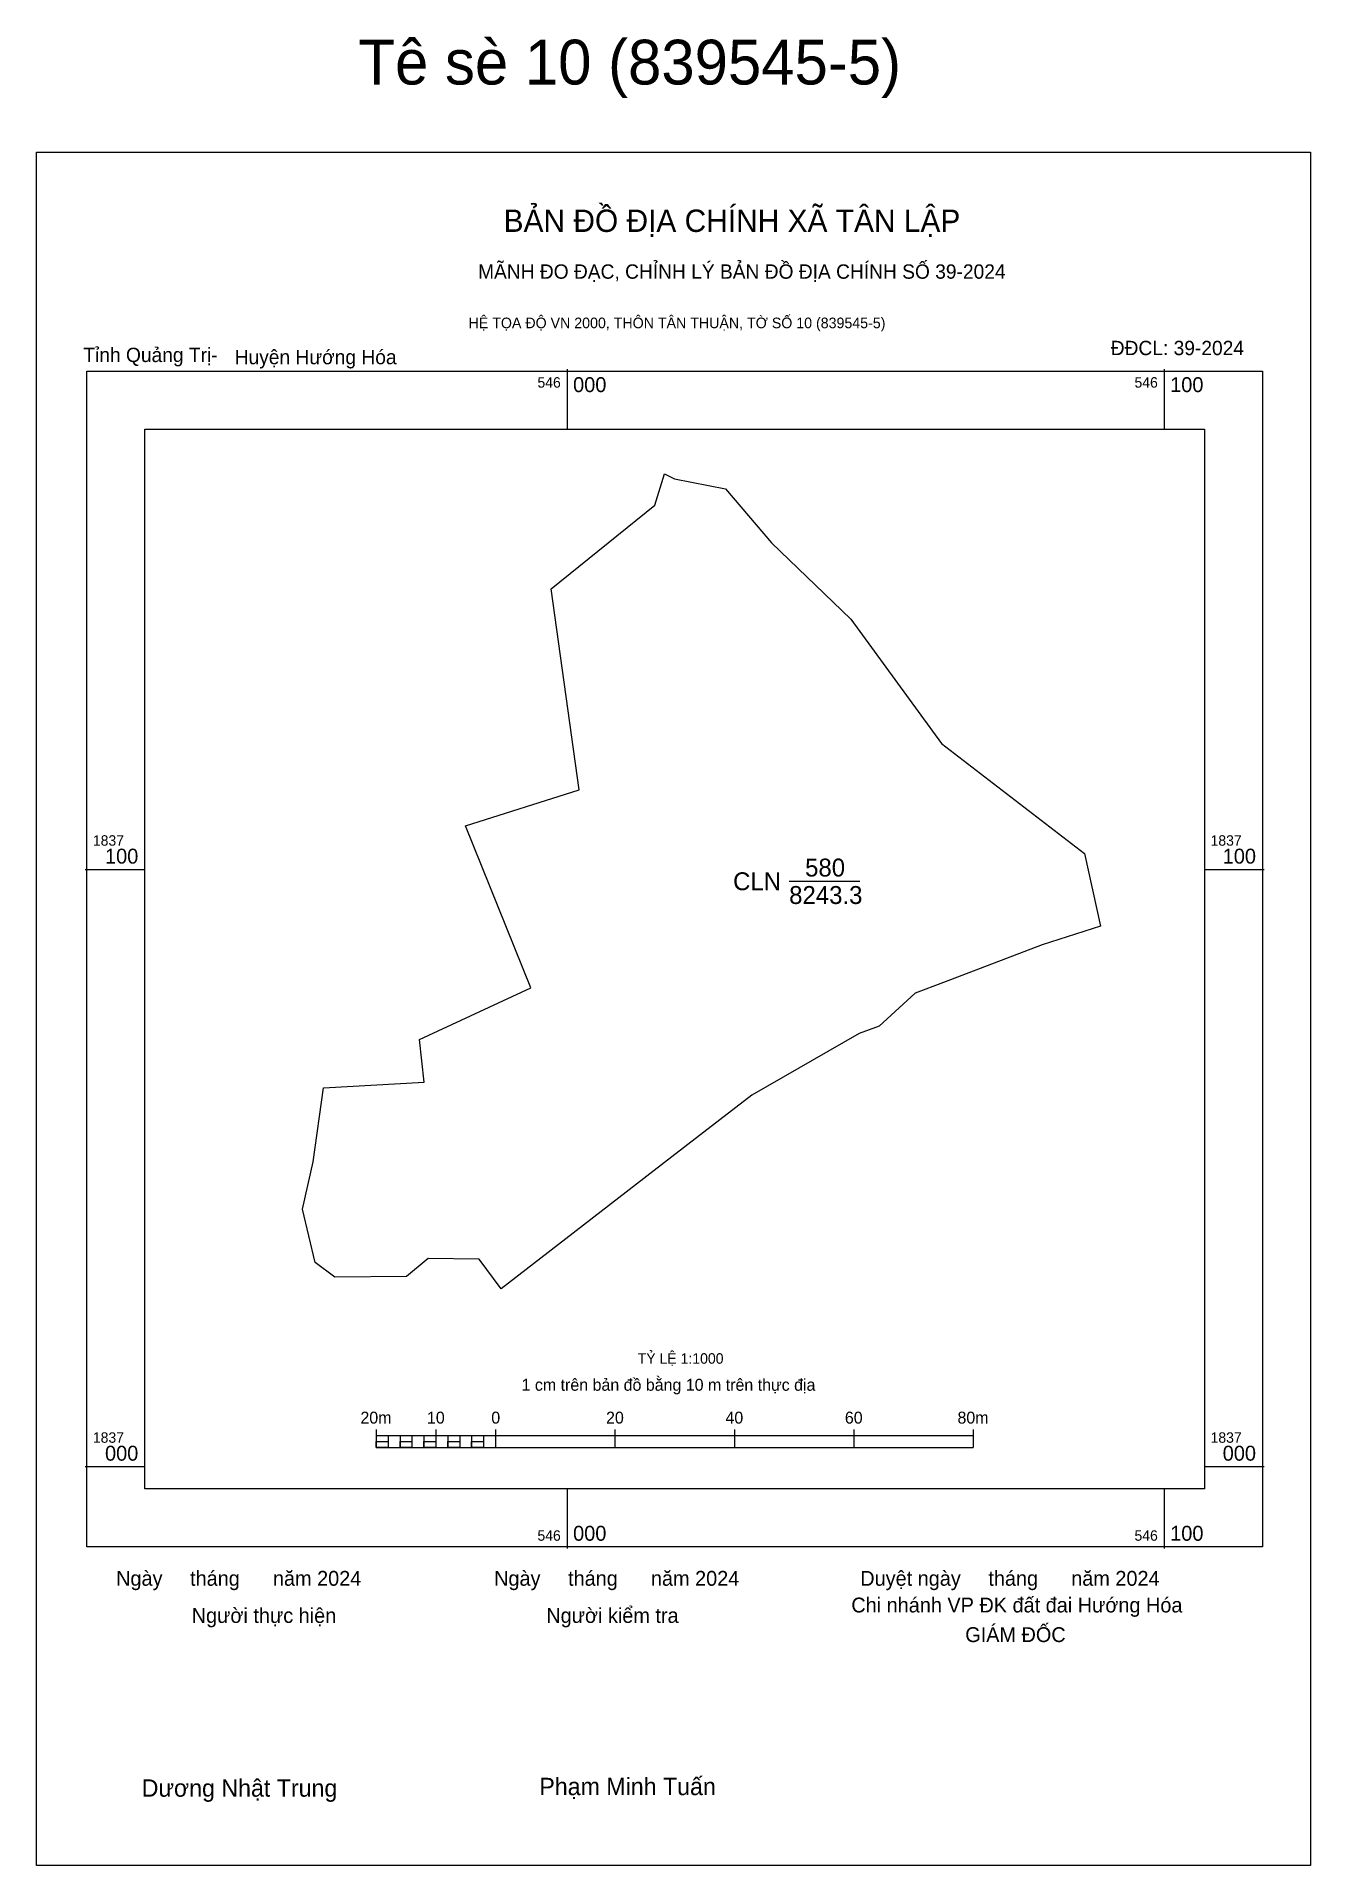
# Model space of a CAD drawing. Extents: x 545911 to 546124, y 1836933 to 1837240.
import ezdxf

# ---------------------------------------------------------------- set-up
doc = ezdxf.new("R2010")
doc.units = 0
for name, color, linetype in [('Level 10', 7, 'Continuous'), ('Level 13', 7, 'Continuous'), ('Level 15', 7, 'Continuous'), ('Level 27', 7, 'Continuous'), ('Level 6', 7, 'Continuous'), ('Level 62', 7, 'Continuous'), ('Level 63', 7, 'Continuous'), ('Level 9', 7, 'Continuous')]:
    doc.layers.add(name, color=color, linetype=linetype)

msp = doc.modelspace()

# ---------------------------------------------------------------- linework, layer by layer
at = {"layer": 'Level 10'}
msp.add_line((546037.19, 1837098.04), (546049.02, 1837098.04), dxfattribs=at)
msp.add_lwpolyline([(545997.31, 1837147.04), (546014.7, 1837161.01), (546016.3, 1837166.3), (546017.96, 1837165.44), (546026.5, 1837163.75), (546034.24, 1837154.7), (546047.54, 1837141.94), (546062.69, 1837121.14), (546086.64, 1837102.69), (546089.33, 1837090.54), (546079.56, 1837087.37), (546063.03, 1837081.11), (546058.27, 1837079.31), (546052.29, 1837073.79), (546048.89, 1837072.54), (546030.91, 1837062.24), (546017.51, 1837051.87), (545999.77, 1837038.15), (545988.95, 1837029.78), (545985.26, 1837034.76), (545976.74, 1837034.89), (545973.09, 1837031.85), (545961.09, 1837031.72), (545957.78, 1837034.22), (545955.69, 1837043.11), (545957.48, 1837051.08), (545959.18, 1837063.45), (545976.05, 1837064.39), (545975.25, 1837071.56), (545993.93, 1837080.17), (545982.96, 1837107.31), (546001.99, 1837113.37)], close=True, dxfattribs=at)
at = {"layer": 'Level 15'}
msp.add_lwpolyline([(545911.14, 1837220.13), (546124.49, 1837220.13), (546124.49, 1836933.21), (545911.14, 1836933.21)], close=True, dxfattribs=at)
at = {"layer": 'Level 27'}
for p, q in [((546016.3, 1837166.3), (546016.3, 1837166.31)), ((546086.64, 1837102.69), (546086.65, 1837102.69)), ((546089.33, 1837090.54), (546089.33, 1837090.53)), ((546063.03, 1837081.11), (546063.03, 1837081.1)), ((546052.29, 1837073.79), (546052.29, 1837073.78)), ((545999.77, 1837038.15), (545999.78, 1837038.14)), ((545988.95, 1837029.78), (545988.95, 1837029.77))]:
    msp.add_line(p, q, dxfattribs=at)
at = {"layer": 'Level 62'}
msp.add_lwpolyline([(545929.26, 1837173.79), (546106.77, 1837173.79), (546106.77, 1836996.28), (545929.26, 1836996.28)], close=True, dxfattribs=at)
at = {"layer": 'Level 63'}
for p, q in [((546000, 1837183.79), (546000, 1837173.79)), ((546100, 1837183.79), (546100, 1837173.79)), ((545919.26, 1837100), (545929.26, 1837100)), ((546106.77, 1837100), (546116.77, 1837100)), ((545968.01, 1837006.21), (545968.01, 1837003.21)), ((545978.01, 1837006.21), (545978.01, 1837003.21)), ((545988.01, 1837006.21), (545988.01, 1837003.21)), ((546008.01, 1837006.21), (546008.01, 1837003.21)), ((546028.01, 1837006.21), (546028.01, 1837003.21)), ((546048.01, 1837006.21), (546048.01, 1837003.21)), ((546068.01, 1837006.21), (546068.01, 1837003.21)), ((545968.01, 1837005.21), (546068.01, 1837005.21)), ((545968.01, 1837003.21), (546068.01, 1837003.21)), ((545970.01, 1837005.21), (545970.01, 1837003.21)), ((545972.01, 1837005.21), (545972.01, 1837003.21)), ((545974.01, 1837005.21), (545974.01, 1837003.21)), ((545976.01, 1837005.21), (545976.01, 1837003.21)), ((545978.01, 1837005.21), (545978.01, 1837003.21)), ((545980.01, 1837005.21), (545980.01, 1837003.21)), ((545982.01, 1837005.21), (545982.01, 1837003.21)), ((545984.01, 1837005.21), (545984.01, 1837003.21)), ((545986.01, 1837005.21), (545986.01, 1837003.21)), ((545988.01, 1837005.21), (545988.01, 1837003.21)), ((545919.26, 1837000), (545929.26, 1837000)), ((546106.77, 1837000), (546116.77, 1837000)), ((546000, 1836996.28), (546000, 1836986.28)), ((546100, 1836996.28), (546100, 1836986.28))]:
    msp.add_line(p, q, dxfattribs=at)
for points in [[(545919.57, 1837183.47), (546116.45, 1837183.47), (546116.45, 1836986.59), (545919.57, 1836986.59)], [(545968.01, 1837004.21), (545970.01, 1837004.21), (545970.01, 1837003.21), (545968.01, 1837003.21)], [(545968.01, 1837004.21), (545970.01, 1837004.21), (545970.01, 1837003.21), (545968.01, 1837003.21)], [(545972.01, 1837004.21), (545974.01, 1837004.21), (545974.01, 1837003.21), (545972.01, 1837003.21)], [(545976.01, 1837004.21), (545978.01, 1837004.21), (545978.01, 1837003.21), (545976.01, 1837003.21)], [(545980.01, 1837004.21), (545982.01, 1837004.21), (545982.01, 1837003.21), (545980.01, 1837003.21)], [(545984.01, 1837004.21), (545986.01, 1837004.21), (545986.01, 1837003.21), (545984.01, 1837003.21)]]:
    msp.add_lwpolyline(points, close=True, dxfattribs=at)

# ---------------------------------------------------------------- texts
at = {"layer": 'Level 13'}
for s, p in [('580', (546039.86, 1837098.84)), ('CLN', (546027.8, 1837096.54)), ('8243.3', (546037.19, 1837094.24))]:
    msp.add_text(s, height=3, dxfattribs=at).set_placement(p)
at = {"layer": 'Level 6'}
msp.add_text('TỶ LỆ 1:1000', height=1.7579, dxfattribs=at).set_placement((546011.82, 1837017.24))
at = {"layer": 'Level 63'}
for s, height, p in [('Tê sè 10 (839545-5)', 7.5, (545965.05, 1837231.49)), ('BẢN ĐỒ ĐỊA CHÍNH XÃ TÂN LẬP', 3.7437, (545989.36, 1837206.8)), ('MÃNH ĐO ĐẠC, CHỈNH LÝ BẢN ĐỒ ĐỊA CHÍNH SỐ 39-2024', 2.4022, (545985.08, 1837198.96)), ('HỆ TỌA ĐỘ VN 2000, THÔN TÂN THUẬN, TỜ SỐ 10 (839545-5)', 1.7782, (545983.49, 1837190.67)), ('546', 1.75, (545995.03, 1837180.72)), ('000', 2.5, (546001, 1837179.97)), ('546', 1.75, (546095.03, 1837180.72)), ('100', 2.5, (546101, 1837179.97)), ('1837', 1.75, (545920.57, 1837104)), ('100', 2.5, (545922.6, 1837101)), ('1837', 1.75, (546107.77, 1837104)), ('100', 2.5, (546109.8, 1837101)), ('1 cm trên bản đồ bằng 10 m trên thực địa', 2, (545992.37, 1837012.71)), ('20m', 2, (545965.38, 1837007.21)), ('10', 2, (545976.52, 1837007.21)), ('0', 2, (545987.3, 1837007.21)), ('20', 2, (546006.52, 1837007.21)), ('40', 2, (546026.52, 1837007.21)), ('60', 2, (546046.52, 1837007.21)), ('80m', 2, (546065.38, 1837007.21)), ('1837', 1.75, (545920.57, 1837004)), ('1837', 1.75, (546107.77, 1837004)), ('000', 2.5, (545922.6, 1837001)), ('000', 2.5, (546109.8, 1837001)), ('000', 2.5, (546001, 1836987.59)), ('100', 2.5, (546101, 1836987.59)), ('546', 1.75, (545995.03, 1836987.59)), ('546', 1.75, (546095.03, 1836987.59)), ('Ngày     tháng      năm 2024', 2.4883, (545924.46, 1836980.05)), ('Ngày     tháng      năm 2024', 2.4883, (545987.77, 1836980.05)), ('Duyệt ngày     tháng      năm 2024', 2.4883, (546049.1, 1836980.05)), ('Chi nhánh VP ĐK đất đai Hướng Hóa', 2.4883, (546047.6, 1836975.58)), ('Người thực hiện', 2.4883, (545937.12, 1836973.83)), ('Người kiểm tra', 2.4883, (545996.51, 1836973.83)), ('GIÁM ĐỐC', 2.488, (546066.68, 1836970.62)), ('Dương Nhật Trung', 2.9024, (545928.75, 1836944.72)), ('Phạm Minh Tuấn', 2.9024, (545995.35, 1836944.98))]:
    msp.add_text(s, height=height, dxfattribs=at).set_placement(p)
at = {"layer": 'Level 9'}
for s, p in [('Tỉnh Quảng Trị-', (545918.97, 1837185)), ('Huyện Hướng Hóa', (545944.32, 1837184.64)), ('ĐĐCL: 39-2024', (546091.05, 1837186.16))]:
    msp.add_text(s, height=2.4022, dxfattribs=at).set_placement(p)

doc.saveas('drawing.dxf')
